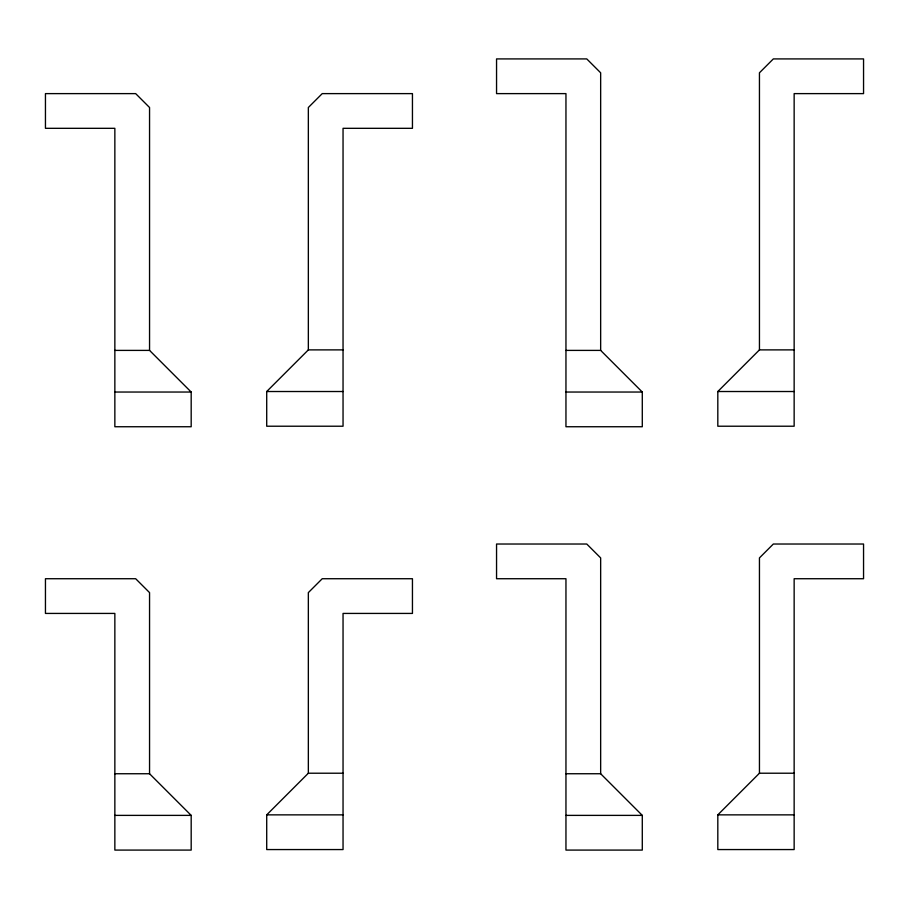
<?xml version="1.0" encoding="UTF-8"?>
<svg xmlns="http://www.w3.org/2000/svg" width="909" height="909" viewBox="0 0 909 909"><rect width="100%" height="100%" fill="white"/><g stroke="black" fill="none" stroke-linecap="round" stroke-linejoin="round"><path stroke-width="1.36" d="M308.344 349.885L308.344 107.501L322.229 93.616L412.447 93.616L412.447 128.317L343.045 128.317L343.045 426.219L266.712 426.219L266.712 391.518L308.344 349.885L343.045 349.885M308.344 773.218L308.344 592.611L322.229 578.726L412.447 578.726L412.447 613.427L343.045 613.427L343.045 849.563L266.712 849.563L266.712 814.862L308.344 773.218L343.045 773.218M759.447 349.885L759.447 72.8L773.332 58.915L863.55 58.915L863.55 93.616L794.148 93.616L794.148 426.219L717.815 426.219L717.815 391.518L759.447 349.885L794.148 349.885M759.447 773.218L759.447 557.91L773.332 544.025L863.55 544.025L863.55 578.726L794.148 578.726L794.148 849.563L717.815 849.563L717.815 814.862L759.447 773.218L794.148 773.218M114.852 350.397L149.553 350.397L191.185 392.04L191.185 426.741L114.852 426.741L114.852 128.317L45.45 128.317L45.45 93.616L135.668 93.616L149.553 107.501L149.553 350.397M565.955 350.397L600.656 350.397L642.288 392.04L642.288 426.741L565.955 426.741L565.955 93.616L496.553 93.616L496.553 58.915L586.771 58.915L600.656 72.8L600.656 350.397M266.712 391.518L343.045 391.518M717.815 391.518L794.148 391.518M114.852 392.04L191.185 392.04M565.955 392.04L642.288 392.04M114.852 773.741L149.553 773.741L191.185 815.384L191.185 850.085L114.852 850.085L114.852 613.427L45.45 613.427L45.45 578.726L135.668 578.726L149.553 592.611L149.553 773.741M565.955 773.741L600.656 773.741L642.288 815.384L642.288 850.085L565.955 850.085L565.955 578.726L496.553 578.726L496.553 544.025L586.771 544.025L600.656 557.91L600.656 773.741M266.712 814.862L343.045 814.862M717.815 814.862L794.148 814.862M114.852 815.384L191.185 815.384M565.955 815.384L642.288 815.384"/></g></svg>
